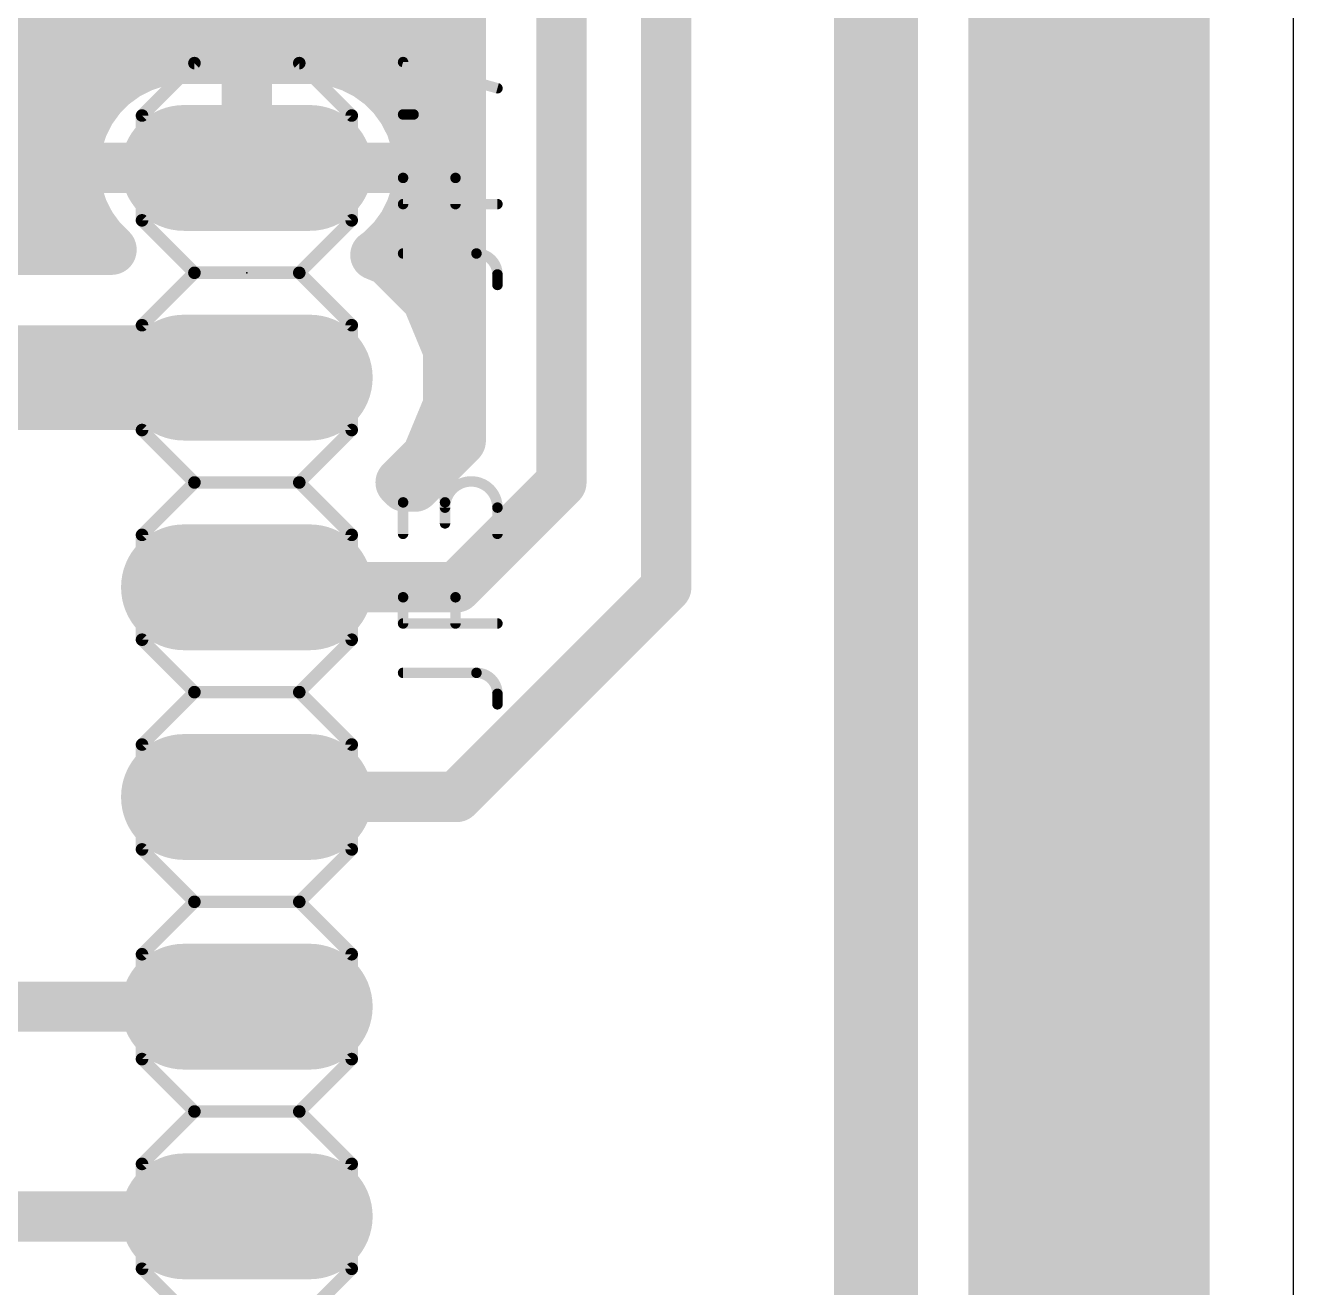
# Model space of a CAD drawing. Extents: x 2.5 to 54.6, y 1.3 to 50.5.
# Drawn here: x 39.23 to 54.59, y 24.54 to 39.83 of the extents above; entities that cross this region are included whole.
import ezdxf

# ---------------------------------------------------------------- set-up
doc = ezdxf.new("R2010")
doc.units = 0
for name, color, linetype in [('1', 12, 'CONTINUOUS'), ('17', 110, 'CONTINUOUS'), ('20', 31, 'CONTINUOUS'), ('21', 253, 'CONTINUOUS'), ('23', 53, 'CONTINUOUS'), ('25', 253, 'CONTINUOUS'), ('51', 253, 'CONTINUOUS')]:
    doc.layers.add(name, color=color, linetype=linetype)

# ---------------------------------------------------------------- blocks, each defined once
blk = doc.blocks.new('RECT')
blk.add_solid([(-0.5, -0.5), (0.5, -0.5), (-0.5, 0.5), (0.5, 0.5)])
blk = doc.blocks.new('LONGP100')
at = {"const_width": 1}
blk.add_lwpolyline([(-0.5, 0), (0.5, 0)], dxfattribs=at)
at = {"const_width": 0.5}
for points in [[(-0.5, 0.25, 1), (-0.5, -0.25)], [(0.5, -0.25, 1), (0.5, 0.25)]]:
    blk.add_lwpolyline(points, format="xyb", dxfattribs=at)

msp = doc.modelspace()

# ---------------------------------------------------------------- linework, layer by layer
at = {"layer": '1'}
for points, const_width in [([(49.53, 43.18), (49.53, 7.62)], 1.016), ([(46.99, 43.18), (46.99, 33.02)], 0.6096), ([(45.72, 41.91), (45.72, 34.29)], 0.6096), ([(53.2692, 41.8623), (53.2692, 8.9377)], 0.6096), ([(44.5008, 41.405), (44.5008, 34.795)], 0.6096), ([(50.9524, 9.3287), (50.9524, 41.4713)], 0.6096), ([(37.1707, 39.624), (44.5008, 39.624)], 0.6096), ([(50.9524, 39.624), (53.2692, 39.624)], 0.6096), ([(40.8387, 39.3883), (40.641, 39.324)], 0.6096), ([(41.044, 39.4208), (40.8387, 39.3883)], 0.6096), ([(41.91, 39.4208), (41.044, 39.4208)], 0.6096), ([(42.776, 39.4208), (41.91, 39.4208)], 0.6096), ([(41.91, 39.4208), (41.91, 38.1)], 0.6096), ([(41.91, 38.1), (41.91, 39.4208)], 0.6096), ([(42.9813, 39.3883), (42.776, 39.4208)], 0.6096), ([(43.179, 39.324), (42.9813, 39.3883)], 0.6096), ([(40.4557, 39.2296), (40.2876, 39.1074)], 0.6096), ([(40.641, 39.324), (40.4557, 39.2296)], 0.6096), ([(43.3643, 39.2296), (43.179, 39.324)], 0.6096), ([(43.5324, 39.1074), (43.3643, 39.2296)], 0.6096), ([(40.2876, 39.1074), (40.1406, 38.9604)], 0.6096), ([(43.6794, 38.9604), (43.5324, 39.1074)], 0.6096), ([(37.7578, 39.0144), (40.1945, 39.0144)], 0.6096), ([(40.1406, 38.9604), (40.0184, 38.7923)], 0.6096), ([(41.91, 39.0144), (41.91, 39.0144)], 0.6096), ([(43.6255, 39.0144), (44.5008, 39.0144)], 0.6096), ([(43.8016, 38.7923), (43.6794, 38.9604)], 0.6096), ([(50.9524, 39.0144), (53.2692, 39.0144)], 0.6096), ([(40.0184, 38.7923), (39.924, 38.607)], 0.6096), ([(43.896, 38.607), (43.8016, 38.7923)], 0.6096), ([(39.924, 38.607), (39.8597, 38.4093)], 0.6096), ([(43.9603, 38.4093), (43.896, 38.607)], 0.6096), ([(37.9984, 38.4048), (39.859, 38.4048)], 0.6096), ([(39.8597, 38.4093), (39.8272, 38.2039)], 0.6096), ([(41.91, 38.4048), (41.91, 38.4048)], 0.6096), ([(43.9928, 38.2039), (43.9603, 38.4093)], 0.6096), ([(43.961, 38.4048), (44.5008, 38.4048)], 0.6096), ([(50.9524, 38.4048), (53.2692, 38.4048)], 0.6096), ([(39.8272, 38.2039), (39.8272, 38.1)], 0.6096), ([(43.9928, 38.1), (43.9928, 38.2039)], 0.6096), ([(39.8272, 38.1), (41.91, 38.1)], 0.6096), ([(41.91, 38.1), (39.8272, 38.1)], 0.6096), ([(39.8272, 38.1), (39.8272, 37.996)], 0.6096), ([(39.8272, 37.996), (39.8597, 37.7907)], 0.6096), ([(43.9928, 38.1), (41.91, 38.1)], 0.6096), ([(41.91, 38.1), (41.91, 38.1)], 0.6096), ([(41.91, 38.1), (43.9928, 38.1)], 0.6096), ([(41.91, 38.1), (41.91, 38.1)], 0.6096), ([(41.91, 38.1), (41.91, 38.1)], 0.6096), ([(43.9603, 37.7907), (43.9928, 37.996)], 0.6096), ([(43.9928, 37.996), (43.9928, 38.1)], 0.6096), ([(37.9984, 37.7952), (39.859, 37.7952)], 0.6096), ([(39.8597, 37.7907), (39.924, 37.593)], 0.6096), ([(43.896, 37.593), (43.9603, 37.7907)], 0.6096), ([(43.961, 37.7952), (44.5008, 37.7952)], 0.6096), ([(50.9524, 37.7952), (53.2692, 37.7952)], 0.6096), ([(39.924, 37.593), (40.0184, 37.4077)], 0.6096), ([(43.8016, 37.4077), (43.896, 37.593)], 0.6096), ([(40.0184, 37.4077), (40.1406, 37.2396)], 0.6096), ([(43.6794, 37.2396), (43.8016, 37.4077)], 0.6096), ([(37.7578, 37.1856), (40.1945, 37.1856)], 0.6096), ([(40.1406, 37.2396), (40.2707, 37.1094)], 0.6096), ([(43.5324, 37.0926), (43.6794, 37.2396)], 0.6096), ([(43.6255, 37.1856), (44.5008, 37.1856)], 0.6096), ([(50.9524, 37.1856), (53.2692, 37.1856)], 0.6096), ([(40.2707, 37.1094), (37.7022, 37.1094)], 0.6096), ([(43.4672, 37.0451), (43.5324, 37.0926)], 0.6096), ([(43.6216, 36.9812), (43.4672, 37.0451)], 0.6096), ([(44.0932, 36.5096), (43.6216, 36.9812)], 0.6096), ([(44.0268, 36.576), (44.5008, 36.576)], 0.6096), ([(50.9524, 36.576), (53.2692, 36.576)], 0.6096), ([(44.3484, 35.8935), (44.0932, 36.5096)], 0.6096), ([(44.3182, 35.9664), (44.5008, 35.9664)], 0.6096), ([(50.9524, 35.9664), (53.2692, 35.9664)], 0.6096), ([(35.56, 35.56), (41.91, 35.56)], 1.27), ([(44.3484, 35.2265), (44.3484, 35.8935)], 0.6096), ([(44.3484, 35.3568), (44.5008, 35.3568)], 0.6096), ([(50.9524, 35.3568), (53.2692, 35.3568)], 0.6096), ([(44.0932, 34.6104), (44.3484, 35.2265)], 0.6096), ([(44.5008, 34.795), (43.945, 34.2392)], 0.6096), ([(44.1498, 34.7472), (44.453, 34.7472)], 0.6096), ([(50.9524, 34.7472), (53.2692, 34.7472)], 0.6096), ([(43.7728, 34.29), (44.0932, 34.6104)], 0.6096), ([(43.8236, 34.2392), (43.7728, 34.29)], 0.6096), ([(45.72, 34.29), (44.45, 33.02)], 0.6096), ([(43.945, 34.2392), (43.8236, 34.2392)], 0.6096), ([(50.9524, 34.1376), (53.2692, 34.1376)], 0.6096), ([(50.9524, 33.528), (53.2692, 33.528)], 0.6096), ([(44.45, 33.02), (41.91, 33.02)], 0.6096), ([(46.99, 33.02), (44.45, 30.48)], 0.6096), ([(50.9524, 32.9184), (53.2692, 32.9184)], 0.6096), ([(50.9524, 32.3088), (53.2692, 32.3088)], 0.6096), ([(50.9524, 31.6992), (53.2692, 31.6992)], 0.6096), ([(50.9524, 31.0896), (53.2692, 31.0896)], 0.6096), ([(44.45, 30.48), (41.91, 30.48)], 0.6096), ([(50.9524, 30.48), (53.2692, 30.48)], 0.6096), ([(50.9524, 29.8704), (53.2692, 29.8704)], 0.6096), ([(50.9524, 29.2608), (53.2692, 29.2608)], 0.6096), ([(50.9524, 28.6512), (53.2692, 28.6512)], 0.6096), ([(50.9524, 28.0416), (53.2692, 28.0416)], 0.6096), ([(35.56, 27.94), (41.91, 27.94)], 0.6096), ([(50.9524, 27.432), (53.2692, 27.432)], 0.6096), ([(50.9524, 26.8224), (53.2692, 26.8224)], 0.6096), ([(50.9524, 26.2128), (53.2692, 26.2128)], 0.6096), ([(50.9524, 25.6032), (53.2692, 25.6032)], 0.6096), ([(35.56, 25.4), (41.91, 25.4)], 0.6096), ([(50.9524, 24.9936), (53.2692, 24.9936)], 0.6096), ([(50.9524, 24.384), (53.2692, 24.384)], 0.6096)]:
    msp.add_lwpolyline(points, dxfattribs=dict(at, const_width=const_width))
for points, const_width in [([(44.5008, 39.4716, 1), (44.5008, 39.7764)], 0.3048), ([(50.9524, 39.7764, 1), (50.9524, 39.4716)], 0.3048), ([(53.2692, 39.4716, 1), (53.2692, 39.7764)], 0.3048), ([(40.8149, 39.5388, 1), (40.8625, 39.2378)], 0.3048), ([(40.8858, 39.2433, 1), (40.7916, 39.5332)], 0.3048), ([(41.044, 39.5732, 1), (41.044, 39.2684)], 0.3048), ([(41.0679, 39.2703, 1), (41.0202, 39.5713)], 0.3048), ([(41.91, 39.5732, 1), (41.91, 39.2684)], 0.3048), ([(42.0624, 39.4208, 1), (41.7576, 39.4208)], 0.3048), ([(42.0624, 39.4208, 1), (41.7576, 39.4208)], 0.3048), ([(41.91, 39.2684, 1), (41.91, 39.5732)], 0.3048), ([(42.7998, 39.5713, 1), (42.7521, 39.2703)], 0.3048), ([(42.776, 39.2684, 1), (42.776, 39.5732)], 0.3048), ([(43.0284, 39.5332, 1), (42.9342, 39.2433)], 0.3048), ([(42.9574, 39.2378, 1), (43.0051, 39.5388)], 0.3048), ([(40.3866, 39.3654, 1), (40.5249, 39.0939)], 0.3048), ([(40.5453, 39.1064, 1), (40.3662, 39.3529)], 0.3048), ([(40.5939, 39.469, 1), (40.6881, 39.1791)], 0.3048), ([(40.7102, 39.1882, 1), (40.5718, 39.4598)], 0.3048), ([(43.2482, 39.4598, 1), (43.1098, 39.1882)], 0.3048), ([(43.1319, 39.1791, 1), (43.2261, 39.469)], 0.3048), ([(43.4538, 39.3529, 1), (43.2747, 39.1064)], 0.3048), ([(43.2951, 39.0939, 1), (43.4334, 39.3654)], 0.3048), ([(40.198, 39.2307, 1), (40.3771, 38.9842)], 0.3048), ([(40.3953, 38.9997, 1), (40.1798, 39.2152)], 0.3048), ([(43.6402, 39.2152, 1), (43.4247, 38.9997)], 0.3048), ([(43.4429, 38.9842, 1), (43.622, 39.2307)], 0.3048), ([(40.0328, 39.0682, 1), (40.2483, 38.8527)], 0.3048), ([(40.2638, 38.8709, 1), (40.0173, 39.05)], 0.3048), ([(40.1945, 38.862, 1), (40.1945, 39.1668)], 0.3048), ([(41.91, 39.1668, 1), (41.91, 38.862)], 0.3048), ([(41.91, 38.862, 1), (41.91, 39.1668)], 0.3048), ([(43.6255, 39.1668, 1), (43.6255, 38.862)], 0.3048), ([(43.8027, 39.05, 1), (43.5562, 38.8709)], 0.3048), ([(43.5717, 38.8527, 1), (43.7872, 39.0682)], 0.3048), ([(44.5008, 38.862, 1), (44.5008, 39.1668)], 0.3048), ([(50.9524, 39.1668, 1), (50.9524, 38.862)], 0.3048), ([(53.2692, 38.862, 1), (53.2692, 39.1668)], 0.3048), ([(39.8951, 38.8818, 1), (40.1416, 38.7027)], 0.3048), ([(40.1541, 38.7231, 1), (39.8826, 38.8614)], 0.3048), ([(43.9374, 38.8614, 1), (43.6659, 38.7231)], 0.3048), ([(43.6784, 38.7027, 1), (43.9249, 38.8818)], 0.3048), ([(40.0689, 38.5599, 1), (39.779, 38.6541)], 0.3048), ([(44.041, 38.6541, 1), (43.7511, 38.5599)], 0.3048), ([(39.7882, 38.6762, 1), (40.0598, 38.5378)], 0.3048), ([(43.7602, 38.5378, 1), (44.0318, 38.6762)], 0.3048), ([(39.7148, 38.4564, 1), (40.0047, 38.3622)], 0.3048), ([(40.0102, 38.3854, 1), (39.7092, 38.4331)], 0.3048), ([(39.859, 38.2524, 1), (39.859, 38.5572)], 0.3048), ([(41.91, 38.5572, 1), (41.91, 38.2524)], 0.3048), ([(41.91, 38.2524, 1), (41.91, 38.5572)], 0.3048), ([(44.1108, 38.4331, 1), (43.8098, 38.3854)], 0.3048), ([(43.961, 38.5572, 1), (43.961, 38.2524)], 0.3048), ([(43.8153, 38.3622, 1), (44.1052, 38.4564)], 0.3048), ([(44.5008, 38.2524, 1), (44.5008, 38.5572)], 0.3048), ([(50.9524, 38.5572, 1), (50.9524, 38.2524)], 0.3048), ([(53.2692, 38.2524, 1), (53.2692, 38.5572)], 0.3048), ([(39.9796, 38.2039, 1), (39.6748, 38.204)], 0.3048), ([(44.1452, 38.2039, 1), (43.8404, 38.2039)], 0.3048), ([(39.8272, 38.2524, 1), (39.8272, 37.9476)], 0.3048), ([(39.8272, 38.2524, 1), (39.8272, 37.9476)], 0.3048), ([(39.9796, 38.1, 1), (39.6748, 38.1)], 0.3048), ([(39.6767, 38.2278, 1), (39.9777, 38.1801)], 0.3048), ([(39.9777, 38.0199, 1), (39.6767, 37.9722)], 0.3048), ([(41.91, 38.2524, 1), (41.91, 37.9476)], 0.3048), ([(42.0624, 38.1, 1), (41.7576, 38.1)], 0.3048), ([(41.91, 38.2524, 1), (41.91, 37.9476)], 0.3048), ([(41.91, 38.2524, 1), (41.91, 37.9476)], 0.3048), ([(42.0624, 38.1, 1), (41.7576, 38.1)], 0.3048), ([(41.91, 37.9476, 1), (41.91, 38.2524)], 0.3048), ([(41.91, 37.9476, 1), (41.91, 38.2524)], 0.3048), ([(41.91, 37.9476, 1), (41.91, 38.2524)], 0.3048), ([(44.1452, 38.1, 1), (43.8404, 38.1)], 0.3048), ([(43.8423, 38.1801, 1), (44.1433, 38.2278)], 0.3048), ([(44.1433, 37.9722, 1), (43.8423, 38.0199)], 0.3048), ([(43.9928, 37.9476, 1), (43.9928, 38.2524)], 0.3048), ([(43.9928, 37.9476, 1), (43.9928, 38.2524)], 0.3048), ([(39.6748, 38.1, 1), (39.9796, 38.1)], 0.3048), ([(39.6748, 37.996, 1), (39.9796, 37.996)], 0.3048), ([(41.7576, 38.1, 1), (42.0624, 38.1)], 0.3048), ([(41.7576, 38.1, 1), (42.0624, 38.1)], 0.3048), ([(41.7576, 38.1, 1), (42.0624, 38.1)], 0.3048), ([(41.7576, 38.1, 1), (42.0624, 38.1)], 0.3048), ([(43.8404, 38.1, 1), (44.1452, 38.1)], 0.3048), ([(43.8404, 37.996, 1), (44.1452, 37.996)], 0.3048), ([(40.0047, 37.8378, 1), (39.7148, 37.7436)], 0.3048), ([(39.7092, 37.7669, 1), (40.0102, 37.8145)], 0.3048), ([(39.859, 37.6428, 1), (39.859, 37.9476)], 0.3048), ([(43.8098, 37.8145, 1), (44.1108, 37.7669)], 0.3048), ([(43.961, 37.9476, 1), (43.961, 37.6428)], 0.3048), ([(44.1052, 37.7436, 1), (43.8153, 37.8378)], 0.3048), ([(44.5008, 37.6428, 1), (44.5008, 37.9476)], 0.3048), ([(50.9524, 37.9476, 1), (50.9524, 37.6428)], 0.3048), ([(53.2692, 37.6428, 1), (53.2692, 37.9476)], 0.3048), ([(40.0598, 37.6622, 1), (39.7882, 37.5238)], 0.3048), ([(44.0318, 37.5238, 1), (43.7602, 37.6622)], 0.3048), ([(39.779, 37.5459, 1), (40.0689, 37.6401)], 0.3048), ([(40.1416, 37.4973, 1), (39.8951, 37.3182)], 0.3048), ([(43.9249, 37.3182, 1), (43.6784, 37.4973)], 0.3048), ([(43.7511, 37.6401, 1), (44.041, 37.5459)], 0.3048), ([(39.8826, 37.3386, 1), (40.1541, 37.4769)], 0.3048), ([(40.2483, 37.3473, 1), (40.0328, 37.1318)], 0.3048), ([(40.1945, 37.0332, 1), (40.1945, 37.338)], 0.3048), ([(43.6255, 37.338, 1), (43.6255, 37.0332)], 0.3048), ([(43.7872, 37.1318, 1), (43.5717, 37.3473)], 0.3048), ([(43.6659, 37.4769, 1), (43.9374, 37.3386)], 0.3048), ([(44.5008, 37.0332, 1), (44.5008, 37.338)], 0.3048), ([(50.9524, 37.338, 1), (50.9524, 37.0332)], 0.3048), ([(53.2692, 37.0332, 1), (53.2692, 37.338)], 0.3048), ([(40.0173, 37.15, 1), (40.2638, 37.3291)], 0.3048), ([(40.163, 37.0016, 1), (40.3785, 37.2172)], 0.3048), ([(40.2707, 36.957, 1), (40.2707, 37.2618)], 0.3048), ([(43.5255, 37.1859, 1), (43.4089, 36.9043)], 0.3048), ([(43.4247, 37.2003, 1), (43.6402, 36.9848)], 0.3048), ([(43.622, 36.9693, 1), (43.4429, 37.2158)], 0.3048), ([(43.5562, 37.3291, 1), (43.8027, 37.15)], 0.3048), ([(43.3776, 37.1684, 1), (43.5568, 36.9218)], 0.3048), ([(43.7294, 37.0889, 1), (43.5138, 36.8734)], 0.3048), ([(43.5633, 36.8404, 1), (43.6799, 37.122)], 0.3048), ([(44.0268, 36.7284, 1), (44.0268, 36.4236)], 0.3048), ([(44.5008, 36.4236, 1), (44.5008, 36.7284)], 0.3048), ([(50.9524, 36.7284, 1), (50.9524, 36.4236)], 0.3048), ([(53.2692, 36.4236, 1), (53.2692, 36.7284)], 0.3048), ([(44.234, 36.5679, 1), (43.9524, 36.4513)], 0.3048), ([(43.9854, 36.4018, 1), (44.2009, 36.6174)], 0.3048), ([(44.3182, 36.1188, 1), (44.3182, 35.814)], 0.3048), ([(44.5008, 35.814, 1), (44.5008, 36.1188)], 0.3048), ([(50.9524, 36.1188, 1), (50.9524, 35.814)], 0.3048), ([(53.2692, 35.814, 1), (53.2692, 36.1188)], 0.3048), ([(41.91, 35.2425, 1), (41.91, 35.8775)], 0.635), ([(44.5008, 35.8935, 1), (44.196, 35.8935)], 0.3048), ([(44.2076, 35.8351, 1), (44.4892, 35.9518)], 0.3048), ([(44.3484, 35.5092, 1), (44.3484, 35.2044)], 0.3048), ([(44.5008, 35.2044, 1), (44.5008, 35.5092)], 0.3048), ([(50.9524, 35.5092, 1), (50.9524, 35.2044)], 0.3048), ([(53.2692, 35.2044, 1), (53.2692, 35.5092)], 0.3048), ([(44.4892, 35.1682, 1), (44.2076, 35.2849)], 0.3048), ([(44.196, 35.2265, 1), (44.5008, 35.2265)], 0.3048), ([(44.1498, 34.8996, 1), (44.1498, 34.5948)], 0.3048), ([(44.6086, 34.6872, 1), (44.393, 34.9028)], 0.3048), ([(44.453, 34.5948, 1), (44.453, 34.8996)], 0.3048), ([(50.9524, 34.8996, 1), (50.9524, 34.5948)], 0.3048), ([(53.2692, 34.5948, 1), (53.2692, 34.8996)], 0.3048), ([(44.2009, 34.5026, 1), (43.9854, 34.7182)], 0.3048), ([(44.3484, 34.795, 1), (44.6532, 34.795)], 0.3048), ([(43.9524, 34.6687, 1), (44.234, 34.5521)], 0.3048), ([(43.8805, 34.3978, 1), (43.665, 34.1822)], 0.3048), ([(45.8278, 34.1822, 1), (45.6122, 34.3978)], 0.3048), ([(43.665, 34.3978, 1), (43.8805, 34.1822)], 0.3048), ([(43.8236, 34.3916, 1), (43.8236, 34.0868)], 0.3048), ([(43.7158, 34.1314, 1), (43.9313, 34.347)], 0.3048), ([(43.8372, 34.347, 1), (44.0528, 34.1314)], 0.3048), ([(43.945, 34.0868, 1), (43.945, 34.3916)], 0.3048), ([(45.5676, 34.29, 1), (45.8724, 34.29)], 0.3048), ([(50.9524, 34.29, 1), (50.9524, 33.9852)], 0.3048), ([(53.2692, 33.9852, 1), (53.2692, 34.29)], 0.3048), ([(50.9524, 33.6804, 1), (50.9524, 33.3756)], 0.3048), ([(53.2692, 33.3756, 1), (53.2692, 33.6804)], 0.3048), ([(41.91, 33.1724, 1), (41.91, 32.8676)], 0.3048), ([(44.3422, 33.1278, 1), (44.5578, 32.9122)], 0.3048), ([(44.45, 32.8676, 1), (44.45, 33.1724)], 0.3048), ([(47.0978, 32.9122, 1), (46.8822, 33.1278)], 0.3048), ([(50.9524, 33.0708, 1), (50.9524, 32.766)], 0.3048), ([(53.2692, 32.766, 1), (53.2692, 33.0708)], 0.3048), ([(46.8376, 33.02, 1), (47.1424, 33.02)], 0.3048), ([(50.9524, 32.4612, 1), (50.9524, 32.1564)], 0.3048), ([(53.2692, 32.1564, 1), (53.2692, 32.4612)], 0.3048), ([(50.9524, 31.8516, 1), (50.9524, 31.5468)], 0.3048), ([(53.2692, 31.5468, 1), (53.2692, 31.8516)], 0.3048), ([(50.9524, 31.242, 1), (50.9524, 30.9372)], 0.3048), ([(53.2692, 30.9372, 1), (53.2692, 31.242)], 0.3048), ([(41.91, 30.6324, 1), (41.91, 30.3276)], 0.3048), ([(44.3422, 30.5878, 1), (44.5578, 30.3722)], 0.3048), ([(44.45, 30.3276, 1), (44.45, 30.6324)], 0.3048), ([(50.9524, 30.6324, 1), (50.9524, 30.3276)], 0.3048), ([(53.2692, 30.3276, 1), (53.2692, 30.6324)], 0.3048), ([(50.9524, 30.0228, 1), (50.9524, 29.718)], 0.3048), ([(53.2692, 29.718, 1), (53.2692, 30.0228)], 0.3048), ([(50.9524, 29.4132, 1), (50.9524, 29.1084)], 0.3048), ([(53.2692, 29.1084, 1), (53.2692, 29.4132)], 0.3048), ([(50.9524, 28.8036, 1), (50.9524, 28.4988)], 0.3048), ([(53.2692, 28.4988, 1), (53.2692, 28.8036)], 0.3048), ([(50.9524, 28.194, 1), (50.9524, 27.8892)], 0.3048), ([(53.2692, 27.8892, 1), (53.2692, 28.194)], 0.3048), ([(41.91, 27.7876, 1), (41.91, 28.0924)], 0.3048), ([(50.9524, 27.5844, 1), (50.9524, 27.2796)], 0.3048), ([(53.2692, 27.2796, 1), (53.2692, 27.5844)], 0.3048), ([(50.9524, 26.9748, 1), (50.9524, 26.67)], 0.3048), ([(53.2692, 26.67, 1), (53.2692, 26.9748)], 0.3048), ([(50.9524, 26.3652, 1), (50.9524, 26.0604)], 0.3048), ([(53.2692, 26.0604, 1), (53.2692, 26.3652)], 0.3048), ([(50.9524, 25.7556, 1), (50.9524, 25.4508)], 0.3048), ([(53.2692, 25.4508, 1), (53.2692, 25.7556)], 0.3048), ([(41.91, 25.2476, 1), (41.91, 25.5524)], 0.3048), ([(50.9524, 25.146, 1), (50.9524, 24.8412)], 0.3048), ([(53.2692, 24.8412, 1), (53.2692, 25.146)], 0.3048), ([(50.9524, 24.5364, 1), (50.9524, 24.2316)], 0.3048), ([(53.2692, 24.2316, 1), (53.2692, 24.5364)], 0.3048)]:
    msp.add_lwpolyline(points, format="xyb", dxfattribs=dict(at, const_width=const_width))
at = {"layer": '20'}
msp.add_line((54.59, 1.27), (54.59, 50.47), dxfattribs=at)
at = {"layer": '21', "const_width": 0.1524}
for points in [[(41.275, 39.37), (40.64, 38.735)], [(42.545, 39.37), (41.275, 39.37)], [(43.18, 38.735), (42.545, 39.37)], [(40.64, 37.465), (40.64, 38.735)], [(43.18, 38.735), (43.18, 37.465)], [(41.275, 36.83), (40.64, 37.465)], [(43.18, 37.465), (42.545, 36.83)], [(40.64, 36.195), (41.275, 36.83)], [(42.545, 36.83), (41.275, 36.83)], [(42.545, 36.83), (43.18, 36.195)], [(40.64, 34.925), (40.64, 36.195)], [(43.18, 36.195), (43.18, 34.925)], [(41.275, 34.29), (40.64, 34.925)], [(43.18, 34.925), (42.545, 34.29)], [(41.275, 34.29), (40.64, 33.655)], [(42.545, 34.29), (41.275, 34.29)], [(42.545, 34.29), (41.275, 34.29)], [(43.18, 33.655), (42.545, 34.29)], [(40.64, 32.385), (40.64, 33.655)], [(43.18, 33.655), (43.18, 32.385)], [(41.275, 31.75), (40.64, 32.385)], [(43.18, 32.385), (42.545, 31.75)], [(40.64, 31.115), (41.275, 31.75)], [(42.545, 31.75), (41.275, 31.75)], [(42.545, 31.75), (43.18, 31.115)], [(40.64, 29.845), (40.64, 31.115)], [(43.18, 31.115), (43.18, 29.845)], [(41.275, 29.21), (40.64, 29.845)], [(43.18, 29.845), (42.545, 29.21)], [(40.64, 28.575), (41.275, 29.21)], [(42.545, 29.21), (41.275, 29.21)], [(42.545, 29.21), (43.18, 28.575)], [(40.64, 27.305), (40.64, 28.575)], [(43.18, 28.575), (43.18, 27.305)], [(41.275, 26.67), (40.64, 27.305)], [(43.18, 27.305), (42.545, 26.67)], [(41.275, 26.67), (40.64, 26.035)], [(42.545, 26.67), (41.275, 26.67)], [(43.18, 26.035), (42.545, 26.67)], [(40.64, 24.765), (40.64, 26.035)], [(43.18, 26.035), (43.18, 24.765)], [(41.275, 24.13), (40.64, 24.765)], [(43.18, 24.765), (42.545, 24.13)]]:
    msp.add_lwpolyline(points, dxfattribs=at)
at = {"layer": '21', "const_width": 0.0762}
for points in [[(41.275, 39.4081, 1), (41.275, 39.3319)], [(41.3019, 39.3431, 1), (41.2481, 39.3969)], [(42.5719, 39.3969, 1), (42.5181, 39.3431)], [(42.545, 39.3319, 1), (42.545, 39.4081)], [(40.6781, 38.735, 1), (40.6019, 38.735)], [(40.6131, 38.7619, 1), (40.6669, 38.7081)], [(43.2181, 38.735, 1), (43.1419, 38.735)], [(43.1531, 38.7081, 1), (43.2069, 38.7619)], [(40.6019, 37.465, 1), (40.6781, 37.465)], [(40.6669, 37.4919, 1), (40.6131, 37.4381)], [(43.1419, 37.465, 1), (43.2181, 37.465)], [(43.2069, 37.4381, 1), (43.1531, 37.4919)], [(41.275, 36.8681, 1), (41.275, 36.7919)], [(41.3019, 36.8031, 1), (41.2481, 36.8569)], [(41.2481, 36.8031, 1), (41.3019, 36.8569)], [(42.5719, 36.8569, 1), (42.5181, 36.8031)], [(42.5181, 36.8569, 1), (42.5719, 36.8031)], [(42.545, 36.7919, 1), (42.545, 36.8681)], [(40.6781, 36.195, 1), (40.6019, 36.195)], [(40.6131, 36.2219, 1), (40.6669, 36.1681)], [(43.2181, 36.195, 1), (43.1419, 36.195)], [(43.1531, 36.1681, 1), (43.2069, 36.2219)], [(40.6019, 34.925, 1), (40.6781, 34.925)], [(40.6669, 34.9519, 1), (40.6131, 34.8981)], [(43.1419, 34.925, 1), (43.2181, 34.925)], [(43.2069, 34.8981, 1), (43.1531, 34.9519)], [(41.275, 34.3281, 1), (41.275, 34.2519)], [(41.275, 34.3281, 1), (41.275, 34.2519)], [(41.3019, 34.2631, 1), (41.2481, 34.3169)], [(41.2481, 34.2631, 1), (41.3019, 34.3169)], [(42.5719, 34.3169, 1), (42.5181, 34.2631)], [(42.5181, 34.3169, 1), (42.5719, 34.2631)], [(42.545, 34.2519, 1), (42.545, 34.3281)], [(42.545, 34.2519, 1), (42.545, 34.3281)], [(40.6781, 33.655, 1), (40.6019, 33.655)], [(40.6131, 33.6819, 1), (40.6669, 33.6281)], [(43.2181, 33.655, 1), (43.1419, 33.655)], [(43.1531, 33.6281, 1), (43.2069, 33.6819)], [(40.6019, 32.385, 1), (40.6781, 32.385)], [(40.6669, 32.4119, 1), (40.6131, 32.3581)], [(43.1419, 32.385, 1), (43.2181, 32.385)], [(43.2069, 32.3581, 1), (43.1531, 32.4119)], [(41.275, 31.7881, 1), (41.275, 31.7119)], [(41.3019, 31.7231, 1), (41.2481, 31.7769)], [(41.2481, 31.7231, 1), (41.3019, 31.7769)], [(42.5719, 31.7769, 1), (42.5181, 31.7231)], [(42.5181, 31.7769, 1), (42.5719, 31.7231)], [(42.545, 31.7119, 1), (42.545, 31.7881)], [(40.6781, 31.115, 1), (40.6019, 31.115)], [(43.2181, 31.115, 1), (43.1419, 31.115)], [(40.6131, 31.1419, 1), (40.6669, 31.0881)], [(43.1531, 31.0881, 1), (43.2069, 31.1419)], [(40.6019, 29.845, 1), (40.6781, 29.845)], [(40.6669, 29.8719, 1), (40.6131, 29.8181)], [(43.1419, 29.845, 1), (43.2181, 29.845)], [(43.2069, 29.8181, 1), (43.1531, 29.8719)], [(41.275, 29.2481, 1), (41.275, 29.1719)], [(41.3019, 29.1831, 1), (41.2481, 29.2369)], [(41.2481, 29.1831, 1), (41.3019, 29.2369)], [(42.5719, 29.2369, 1), (42.5181, 29.1831)], [(42.5181, 29.2369, 1), (42.5719, 29.1831)], [(42.545, 29.1719, 1), (42.545, 29.2481)], [(40.6781, 28.575, 1), (40.6019, 28.575)], [(40.6131, 28.6019, 1), (40.6669, 28.5481)], [(43.2181, 28.575, 1), (43.1419, 28.575)], [(43.1531, 28.5481, 1), (43.2069, 28.6019)], [(40.6669, 27.3319, 1), (40.6131, 27.2781)], [(43.2069, 27.2781, 1), (43.1531, 27.3319)], [(40.6019, 27.305, 1), (40.6781, 27.305)], [(43.1419, 27.305, 1), (43.2181, 27.305)], [(41.275, 26.7081, 1), (41.275, 26.6319)], [(41.3019, 26.6431, 1), (41.2481, 26.6969)], [(41.2481, 26.6431, 1), (41.3019, 26.6969)], [(42.5719, 26.6969, 1), (42.5181, 26.6431)], [(42.5181, 26.6969, 1), (42.5719, 26.6431)], [(42.545, 26.6319, 1), (42.545, 26.7081)], [(40.6781, 26.035, 1), (40.6019, 26.035)], [(40.6131, 26.0619, 1), (40.6669, 26.0081)], [(43.2181, 26.035, 1), (43.1419, 26.035)], [(43.1531, 26.0081, 1), (43.2069, 26.0619)], [(40.6019, 24.765, 1), (40.6781, 24.765)], [(40.6669, 24.7919, 1), (40.6131, 24.7381)], [(43.1419, 24.765, 1), (43.2181, 24.765)], [(43.2069, 24.7381, 1), (43.1531, 24.7919)]]:
    msp.add_lwpolyline(points, format="xyb", dxfattribs=at)
at = {"layer": '23'}
msp.add_point((41.91, 36.83), dxfattribs=at)
at = {"layer": '25', "const_width": 0.127}
for points in [[(43.8023, 38.7477), (43.8023, 39.3827)], [(43.8023, 39.3827), (44.9453, 39.0652)], [(43.9293, 38.7477), (43.8023, 38.7477)], [(43.8023, 37.6619), (43.8023, 37.9794)], [(44.4373, 37.9794), (44.4373, 37.6619)], [(44.9453, 37.6619), (43.8023, 37.6619)], [(43.8023, 37.0638), (44.6913, 37.0638)], [(44.9453, 36.8098), (44.9453, 36.6828)], [(43.8023, 33.6677), (43.8023, 34.0487)], [(44.3103, 34.0487), (44.3103, 33.7947)], [(44.9453, 33.6677), (44.9453, 33.9852)], [(43.8023, 32.5819), (43.8023, 32.8993)], [(44.4373, 32.8993), (44.4373, 32.5819)], [(44.9453, 32.5819), (43.8023, 32.5819)], [(43.8023, 31.9838), (44.6913, 31.9838)], [(44.9453, 31.7298), (44.9453, 31.6028)]]:
    msp.add_lwpolyline(points, dxfattribs=at)
at = {"layer": '25'}
for points, const_width in [([(43.8341, 39.3827, 1), (43.7706, 39.3827)], 0.0635), ([(43.8108, 39.4133, 1), (43.7938, 39.3521)], 0.0635), ([(44.9368, 39.0346, 1), (44.9538, 39.0958)], 0.0635), ([(43.8023, 38.7795, 1), (43.8023, 38.7159)], 0.0635), ([(43.7706, 38.7477, 1), (43.8341, 38.7477)], 0.0635), ([(43.9293, 38.7159, 1), (43.9293, 38.7795)], 0.0635), ([(44.4373, 37.9794, 1), (43.8023, 37.9794)], 0.127), ([(43.8341, 37.9794, 1), (43.7706, 37.9794)], 0.0635), ([(43.7706, 37.9794, 1), (43.8341, 37.9794)], 0.0635), ([(44.4691, 37.9794, 1), (44.4055, 37.9794)], 0.0635), ([(44.4055, 37.9794, 1), (44.4691, 37.9794)], 0.0635), ([(43.8023, 37.6936, 1), (43.8023, 37.6301)], 0.0635), ([(43.7706, 37.6619, 1), (43.8341, 37.6619)], 0.0635), ([(44.4055, 37.6619, 1), (44.4691, 37.6619)], 0.0635), ([(44.9453, 37.6301, 1), (44.9453, 37.6936)], 0.0635), ([(43.8023, 37.0956, 1), (43.8023, 37.0321)], 0.0635), ([(44.6913, 37.0956, 1), (44.6913, 37.0321)], 0.0635), ([(44.9453, 36.8098, 0.4142), (44.6913, 37.0638)], 0.127), ([(44.6913, 37.0321, 1), (44.6913, 37.0956)], 0.0635), ([(44.9771, 36.8098, 1), (44.9136, 36.8098)], 0.0635), ([(44.9136, 36.8098, 1), (44.9771, 36.8098)], 0.0635), ([(44.9136, 36.6828, 1), (44.9771, 36.6828)], 0.0635), ([(44.3103, 34.0487, 1), (43.8023, 34.0487)], 0.127), ([(44.9453, 33.9852, 1), (44.3103, 33.9852)], 0.127), ([(43.8341, 34.0487, 1), (43.7706, 34.0487)], 0.0635), ([(44.3421, 34.0487, 1), (44.2786, 34.0487)], 0.0635), ([(43.7706, 34.0487, 1), (43.8341, 34.0487)], 0.0635), ([(44.2786, 34.0487, 1), (44.3421, 34.0487)], 0.0635), ([(44.2786, 33.9852, 1), (44.3421, 33.9852)], 0.0635), ([(44.9771, 33.9852, 1), (44.9136, 33.9852)], 0.0635), ([(44.9136, 33.9852, 1), (44.9771, 33.9852)], 0.0635), ([(44.2786, 33.7947, 1), (44.3421, 33.7947)], 0.0635), ([(43.7706, 33.6677, 1), (43.8341, 33.6677)], 0.0635), ([(44.9136, 33.6677, 1), (44.9771, 33.6677)], 0.0635), ([(44.4373, 32.8993, 1), (43.8023, 32.8993)], 0.127), ([(43.8341, 32.8993, 1), (43.7706, 32.8993)], 0.0635), ([(43.7706, 32.8993, 1), (43.8341, 32.8993)], 0.0635), ([(44.4691, 32.8993, 1), (44.4055, 32.8993)], 0.0635), ([(44.4055, 32.8993, 1), (44.4691, 32.8993)], 0.0635), ([(43.8023, 32.6136, 1), (43.8023, 32.5501)], 0.0635), ([(43.7706, 32.5819, 1), (43.8341, 32.5819)], 0.0635), ([(44.4055, 32.5819, 1), (44.4691, 32.5819)], 0.0635), ([(44.9453, 32.5501, 1), (44.9453, 32.6136)], 0.0635), ([(43.8023, 32.0156, 1), (43.8023, 31.9521)], 0.0635), ([(44.6913, 32.0156, 1), (44.6913, 31.9521)], 0.0635), ([(44.9453, 31.7298, 0.4142), (44.6913, 31.9838)], 0.127), ([(44.6913, 31.9521, 1), (44.6913, 32.0156)], 0.0635), ([(44.9771, 31.7298, 1), (44.9136, 31.7298)], 0.0635), ([(44.9136, 31.7298, 1), (44.9771, 31.7298)], 0.0635), ([(44.9136, 31.6028, 1), (44.9771, 31.6028)], 0.0635)]:
    msp.add_lwpolyline(points, format="xyb", dxfattribs=dict(at, const_width=const_width))

# ---------------------------------------------------------------- block references
at = {"layer": '17', "xscale": 1.524, "yscale": 1.524}
for p in [(41.91, 38.1), (41.91, 38.1), (41.91, 35.56), (41.91, 35.56), (41.91, 33.02), (41.91, 33.02), (41.91, 30.48), (41.91, 30.48), (41.91, 27.94), (41.91, 27.94), (41.91, 25.4), (41.91, 25.4)]:
    msp.add_blockref('LONGP100', p, dxfattribs=at)
at = {"layer": '51', "xscale": 0.508, "yscale": 0.508, "rotation": 270}
for p in [(41.91, 38.1), (41.91, 35.56), (41.91, 33.02), (41.91, 30.48), (41.91, 27.94), (41.91, 25.4)]:
    msp.add_blockref('RECT', p, dxfattribs=at)

doc.saveas('drawing.dxf')
